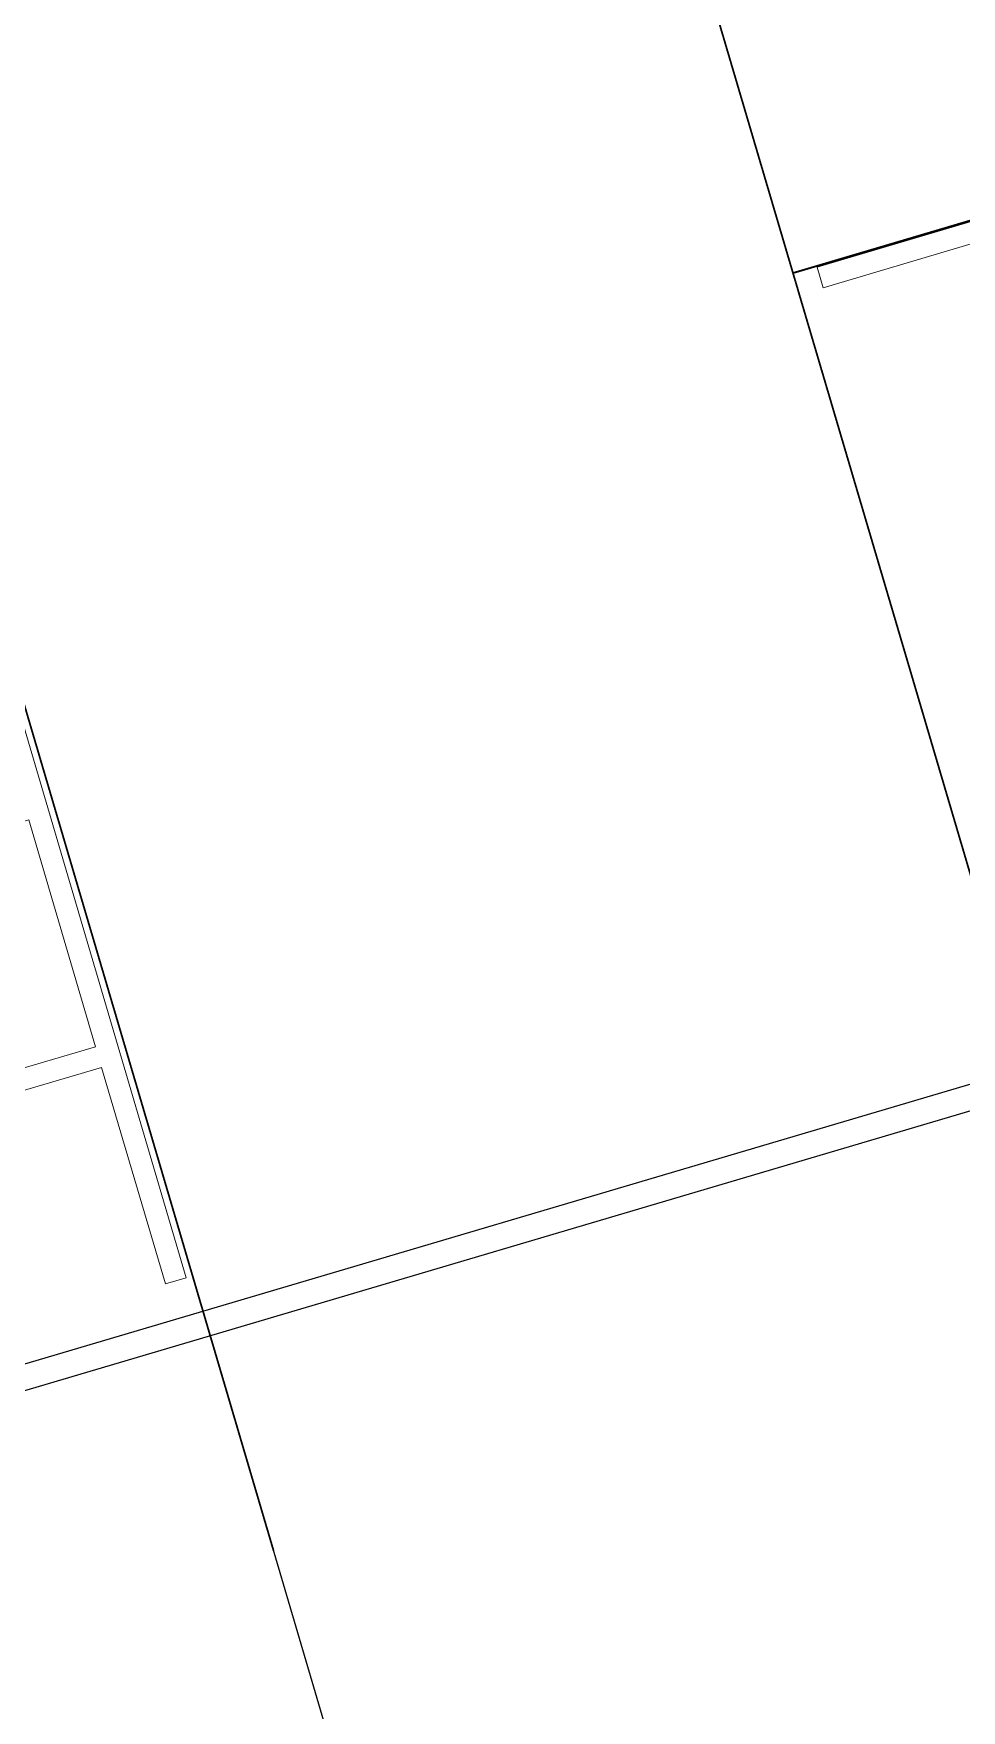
# Model space of a CAD drawing. Header units: millimetres. Extents: x 62878 to 70819, y -67946 to -61850.
# Drawn here: x 63696.87 to 63718.46, y -65611.27 to -65572.26 of the extents above; entities that cross this region are included whole.
import ezdxf

# ---------------------------------------------------------------- set-up
doc = ezdxf.new("R2010")
doc.units = ezdxf.units.MM
doc.linetypes.add('HIDDEN', pattern=[0.375, 0.25, -0.125])
for name, color, linetype, lineweight in [('Dog_dos_yeni', 63, 'Continuous', 5), ('DOGRAMA', 171, 'Continuous', 0), ('DUVAR-GAZBETON', 84, 'Continuous', 35), ('DUVAR-yeni', 3, 'Continuous', 30)]:
    doc.layers.add(name, color=color, linetype=linetype, lineweight=lineweight)

msp = doc.modelspace()

# ---------------------------------------------------------------- linework, layer by layer
msp.add_lwpolyline([(68896.02066502631, -63031.43519410248), (69030.25944186504, -63071.18378898385), (69185.2789618937, -62547.65255934227), (68892.99857577804, -62461.10726346668, 1.044367817173394), (68063.1984222013, -62298.72991434322, 0.2043746373996395), (63106.96025407397, -62494.78258919505, 0.3539527355379972), (62932.93996584662, -62997.825353625), (63753.18486962488, -65779.59786478638), (64154.95366467919, -67142.15251756221), (65336.72250243354, -66792.62198400985), (65336.69978150922, -66829.11190277508), (65270.53542169294, -66829.0707046726, 0.6267890062731037), (65270.19918370779, -67369.07059999109), (65531.84452784718, -67369.23351688065, 0.9262424964682344), (66130.08755876668, -67369.60602071379), (66391.73290290477, -67369.76893760463, 0.6267427171847498), (66392.06914089088, -66829.76904228561), (66326.14716633759, -66829.72799510749), (66326.16988726193, -66793.2380763422), (67506.155742504, -67144.12829054108), (68467.02457055586, -63899.0863823687), (68625.20366853199, -63946.03714330423), (68896.02440533682, -63031.42256234252)], format="xyb")
at = {"layer": 'Dog_dos_yeni'}
for points in [[(63715.10060638435, -65577.69265414841), (63731.40100118261, -65572.8659441488), (63731.54296324141, -65573.34536752522), (63726.509017789, -65574.83596914275), (63729.20629690642, -65583.94501329472), (63728.72687353002, -65584.08697535355), (63726.0295944126, -65574.97793120155), (63720.75593727193, -65576.5395138485), (63723.45321638938, -65585.64855800047), (63722.973793013, -65585.79052005928), (63720.27651389556, -65576.6814759073), (63715.24256844316, -65578.17207752482), (63715.10060638435, -65577.69265414841)], [(63700.42018362814, -65601.20447497856), (63695.61279148444, -65584.89837241611), (63695.13320023262, -65585.03976630273), (63696.61783604167, -65590.07547444697), (63687.50560225681, -65592.76195829197), (63687.6469961434, -65593.24154954383), (63696.75922992828, -65590.55506569882), (63698.31456268064, -65595.83056946899), (63689.20232889578, -65598.51705331403), (63689.34372278234, -65598.99664456585), (63698.45595656722, -65596.31016072085), (63699.94059237633, -65601.34586886512), (63700.42018362814, -65601.20447497856)]]:
    msp.add_lwpolyline(points, close=True, dxfattribs=at)
at = {"layer": 'DOGRAMA', "lineweight": -2}
for p, q in [((63793.082763164, -65574.67361500514), (63682.77039523415, -65607.32224439214)), ((63793.1572329593, -65575.27731546859), (63683.03663474507, -65607.86916023036))]:
    msp.add_line(p, q, dxfattribs=at)
at = {"layer": 'DUVAR-GAZBETON', "ltscale": 5}
msp.add_line((63714.53996131988, -65577.82276329251), (64145.51447628776, -65450.48456893033), dxfattribs=at)
at = {"layer": 'DUVAR-yeni', "linetype": 'HIDDEN', "ltscale": 100}
for points in [[(63684.77611127552, -65547.59690673709), (64154.95337366842, -67142.15260331293), (65077.08204979165, -66870.42380819631)], [(63711.63952289684, -65567.9862378373), (63931.15730710785, -66312.45723061121)]]:
    msp.add_lwpolyline(points, dxfattribs=at)

doc.saveas('drawing.dxf')
